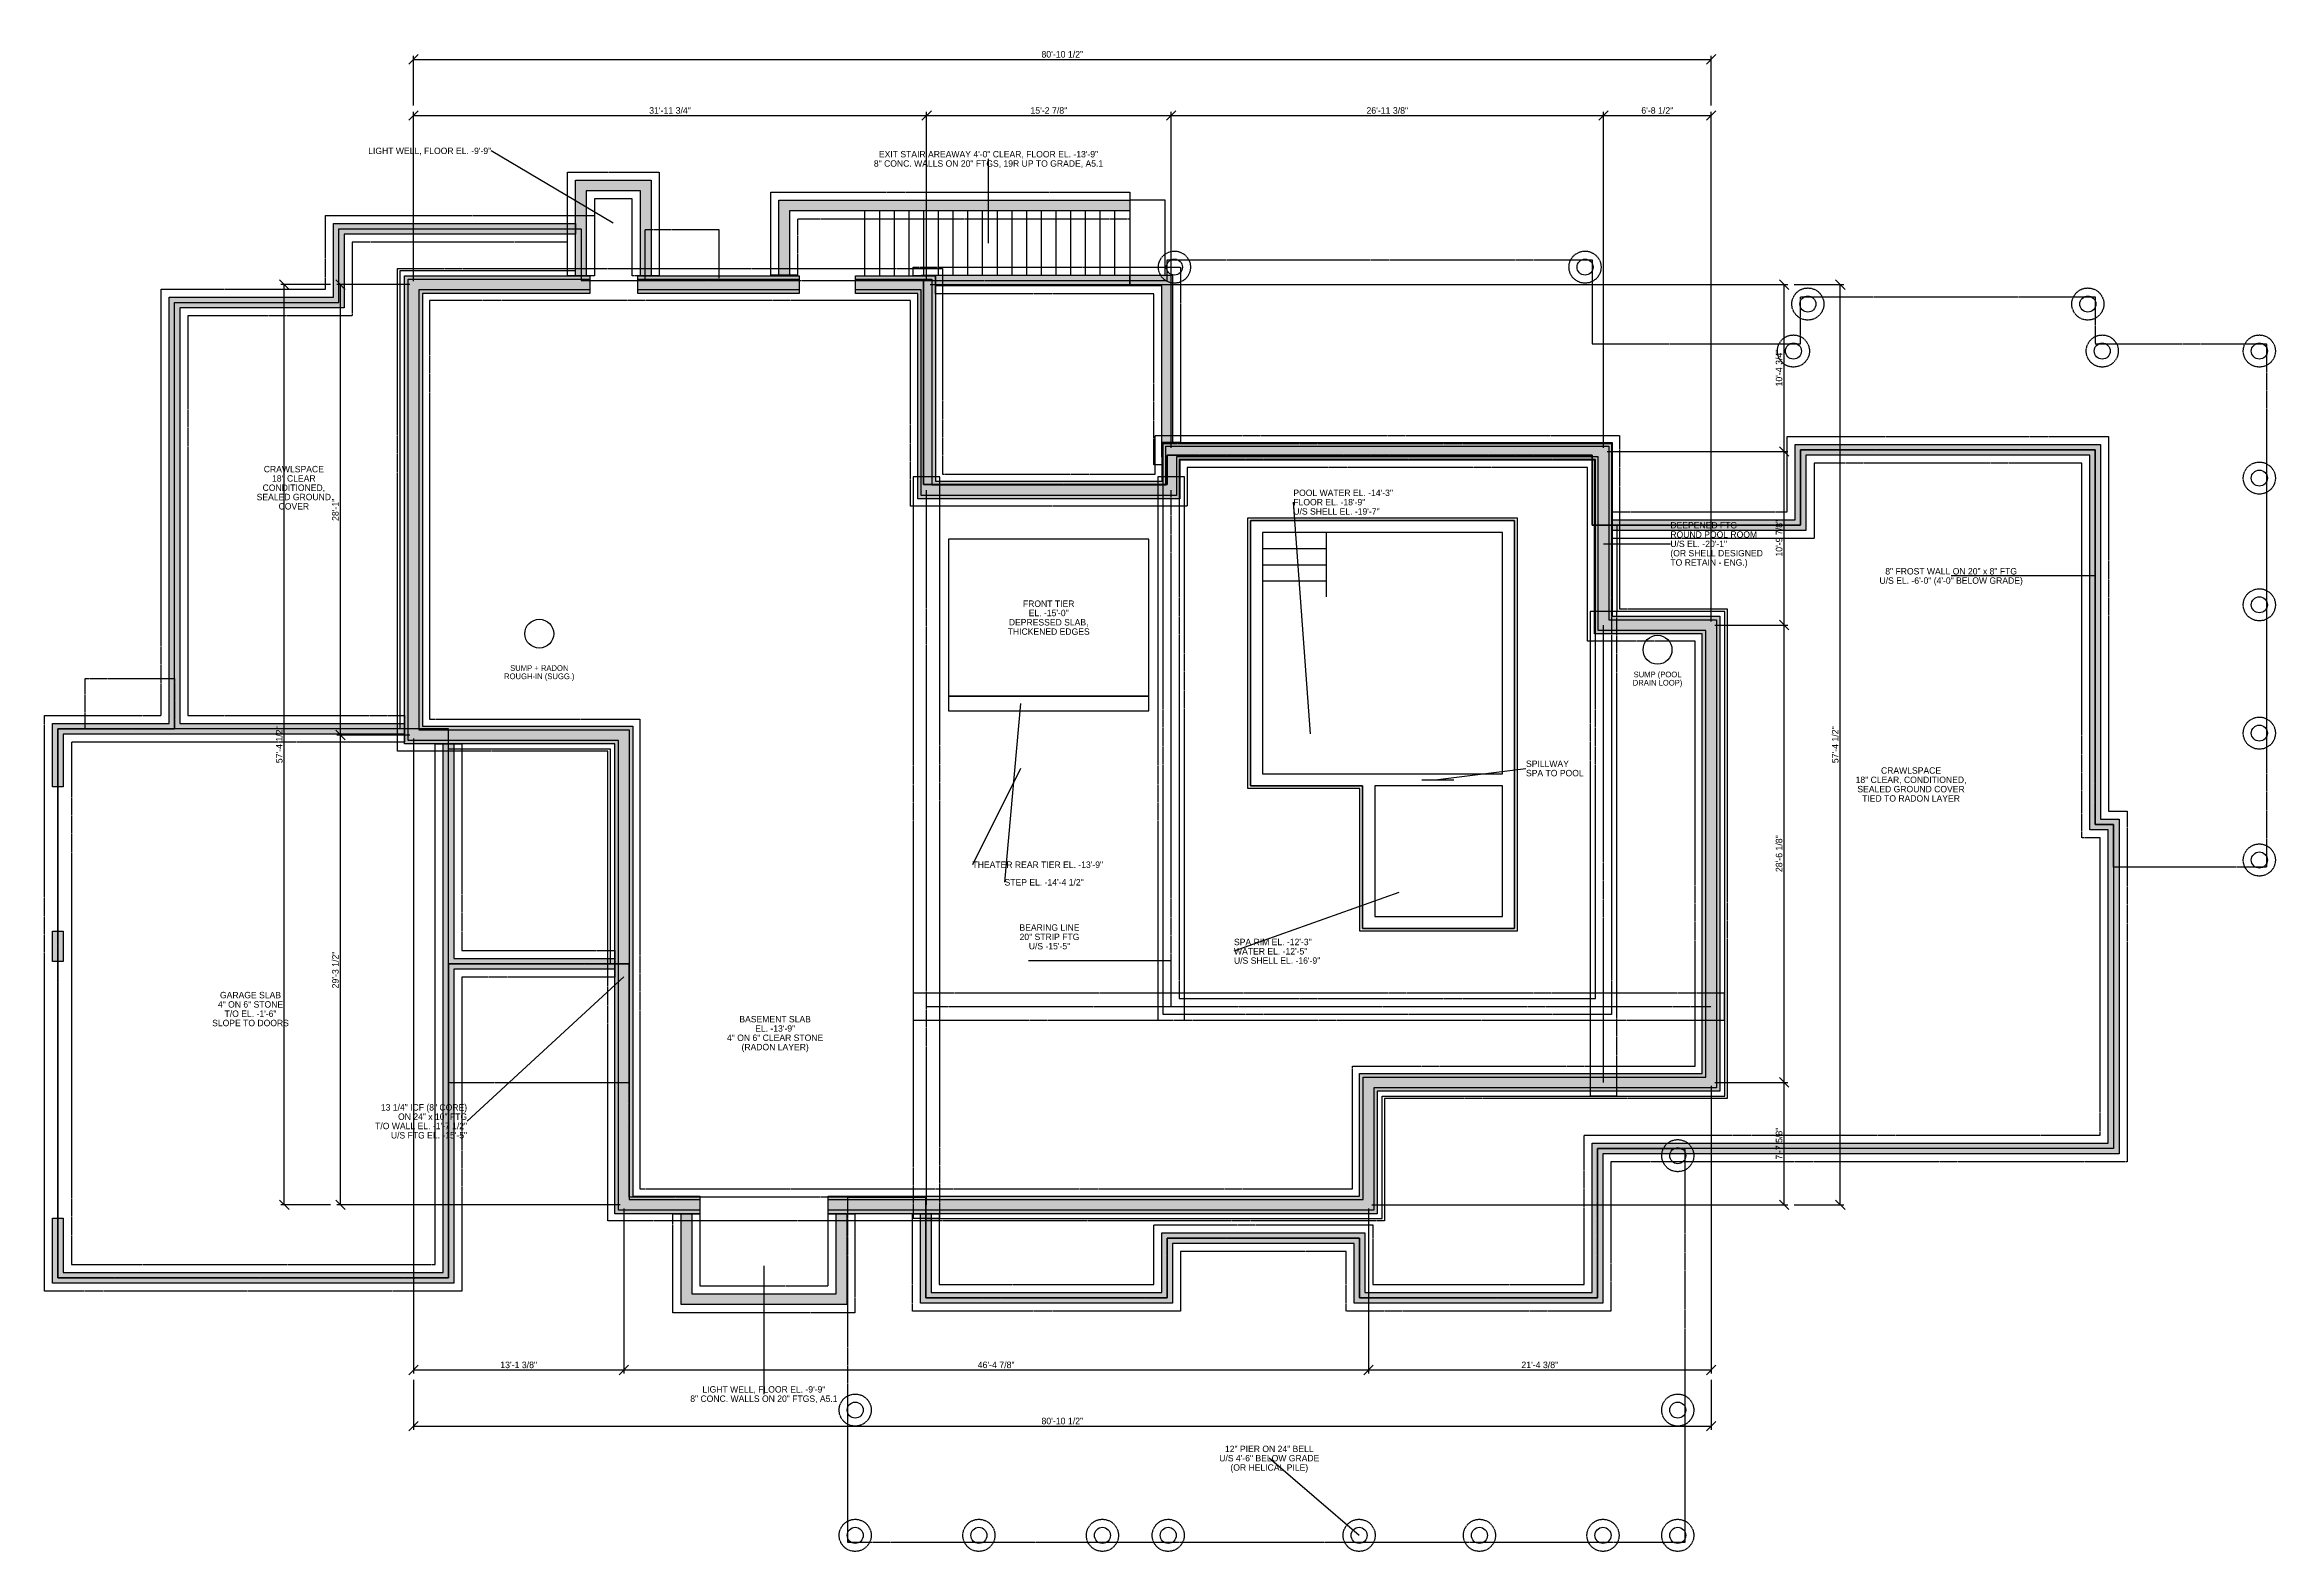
# Model space of a CAD drawing. Header units: inches. Extents: x -10 to 1659, y -190 to 937.
import ezdxf
from ezdxf.enums import TextEntityAlignment as Align

# ---------------------------------------------------------------- set-up
doc = ezdxf.new("R2010")
doc.units = ezdxf.units.IN
doc.linetypes.add('DASHED', pattern=[1.524, 1.27, -0.254])
for name, color, linetype in [('A-ANNO-DIMS', 1, 'Continuous'), ('A-FLOR-OVHD', 8, 'DASHED'), ('S-ANNO', 7, 'Continuous'), ('S-FNDN', 7, 'Continuous'), ('S-FNDN-PATT', 8, 'Continuous'), ('S-FTNG', 4, 'DASHED'), ('S-PIER', 4, 'Continuous'), ('S-POOL', 5, 'Continuous'), ('S-SLAB', 8, 'Continuous')]:
    doc.layers.add(name, color=color, linetype=linetype)
doc.dimstyles.new('ARCH', dxfattribs={"dimtxt": 4.888889, "dimasz": 2.5, "dimexe": 2.666667, "dimexo": 2.666667, "dimgap": 1.333333, "dimtad": 1, "dimtsz": 3.555556, "dimcen": 2.5, "dimazin": 3, "dimtfac": 1, "dimtmove": 0, "dimatfit": 3})

msp = doc.modelspace()

# ---------------------------------------------------------------- hatches: boundary and pattern name
at = {"layer": 'S-FNDN-PATT'}
for points in [[(387.159996, 764.52), (387.159996, 828), (387.159996, 836.000004), (443.600004, 836.000004), (443.600004, 828), (443.600004, 764.52), (435.6, 764.52), (435.6, 828), (395.16, 828), (395.16, 764.52), (387.159996, 764.52)], [(539.199996, 813), (539.199996, 821.000004), (801.6, 821.000004), (801.6, 813), (547.2, 813), (547.2, 765), (539.199996, 765), (539.199996, 813)], [(-4, 429.52), (4, 429.52), (83.24, 429.52), (83.24, 740.48), (83.24, 748.48), (91.24, 748.48), (206, 748.48), (206, 795.68), (206, 803.68), (214, 803.68), (387.039996, 803.68), (387.039996, 795.68), (214, 795.68), (214, 748.48), (214, 740.48), (206, 740.48), (91.24, 740.48), (91.24, 429.52), (259.29498, 429.52), (259.29498, 421.52), (91.24, 421.52), (83.24, 421.52), (4, 421.52), (4, 382.32), (-4, 382.32), (-4, 421.52), (-4, 429.52)], [(416.61498, 62.85498), (416.61498, 414.33498), (259.29498, 414.33498), (259.29498, 764.54502), (397.8, 764.54502), (397.8, 751.29498), (272.54502, 751.29498), (272.54502, 427.58502), (429.86502, 427.58502), (429.86502, 76.10502), (480, 76.10502), (480, 62.85498), (416.61498, 62.85498)], [(419.24, 65.48), (419.24, 416.96), (261.92, 416.96), (261.92, 761.92), (397.8, 761.92), (397.8, 753.92), (269.92, 753.92), (269.92, 424.96), (427.24, 424.96), (427.24, 73.48), (480, 73.48), (480, 65.48), (419.24, 65.48)], [(554.4, 764.54502), (554.4, 751.29498), (433.8, 751.29498), (433.8, 764.54502), (554.4, 764.54502)], [(554.4, 761.92), (554.4, 753.92), (433.8, 753.92), (433.8, 761.92), (554.4, 761.92)], [(656.30502, 610.82502), (825.93498, 610.82502), (825.93498, 639.74502), (1162.58502, 639.74502), (1162.58502, 509.90502), (1243.10502, 509.90502), (1243.10502, 154.53498), (986.78502, 154.53498), (986.78502, 62.85498), (576, 62.85498), (576, 76.10502), (973.53498, 76.10502), (973.53498, 167.78502), (1229.85498, 167.78502), (1229.85498, 496.65498), (1149.33498, 496.65498), (1149.33498, 626.49498), (839.18502, 626.49498), (839.18502, 597.57498), (643.05498, 597.57498), (643.05498, 751.29498), (596.4, 751.29498), (596.4, 764.54502), (656.30502, 764.54502), (656.30502, 610.82502)], [(653.68, 608.2), (828.56, 608.2), (828.56, 637.12), (1159.96, 637.12), (1159.96, 507.28), (1240.48, 507.28), (1240.48, 157.16), (984.16, 157.16), (984.16, 65.48), (576, 65.48), (576, 73.48), (976.16, 73.48), (976.16, 165.16), (1232.48, 165.16), (1232.48, 499.28), (1151.96, 499.28), (1151.96, 629.12), (836.56, 629.12), (836.56, 600.2), (645.68, 600.2), (645.68, 753.92), (596.4, 753.92), (596.4, 761.92), (653.68, 761.92), (653.68, 608.2)], [(649.56, 764.54502), (645.68, 764.54502), (645.68, 765), (649.56, 765), (649.56, 764.54502)], [(649.68, 765.08), (801.6, 765.08), (801.6, 757.08), (656.30502, 757.08), (656.30502, 764.54502), (649.68, 764.54502), (649.68, 765.08)], [(833.68, 757.04), (833.68, 639.74502), (825.93498, 639.74502), (825.93498, 629.12), (825.68, 629.12), (825.68, 757.04), (801.712984, 757.04), (801.714833, 757.045166), (801.717694, 757.056589), (801.719422, 757.068238), (801.72, 757.08), (801.72, 765.04), (825.68, 765.04), (833.68, 765.04), (833.68, 757.04)], [(653.2, 62.85498), (653.2, 4), (825.68, 4), (825.68, 40.64), (825.68, 48.64), (833.68, 48.64), (969.44, 48.64), (977.44, 48.64), (977.44, 40.64), (977.44, 4), (1147.4, 4), (1147.4, 107.72), (1147.4, 115.72), (1155.4, 115.72), (1533.56, 115.72), (1533.56, 350.12), (1527.64, 350.12), (1519.64, 350.12), (1519.64, 358.12), (1519.64, 630.32), (1307.44, 630.32), (1307.44, 581.92), (1307.44, 573.92), (1299.44, 573.92), (1162.58502, 573.92), (1162.58502, 581.92), (1299.44, 581.92), (1299.44, 630.32), (1299.44, 638.32), (1307.44, 638.32), (1519.64, 638.32), (1527.64, 638.32), (1527.64, 630.32), (1527.64, 358.12), (1533.56, 358.12), (1541.56, 358.12), (1541.56, 350.12), (1541.56, 115.72), (1541.56, 107.72), (1533.56, 107.72), (1155.4, 107.72), (1155.4, 4), (1155.4, -4), (1147.4, -4), (977.44, -4), (969.44, -4), (969.44, 4), (969.44, 40.64), (833.68, 40.64), (833.68, 4), (833.68, -4), (825.68, -4), (653.2, -4), (645.2, -4), (645.2, 4), (645.2, 62.85498), (653.2, 62.85498)], [(416.61498, 245.84), (296.08, 245.84), (296.08, 19), (296.08, 11), (288.08, 11), (4, 11), (-4, 11), (-4, 19), (-4, 59.64), (4, 59.64), (4, 19), (288.08, 19), (288.08, 245.84), (288.08, 253.84), (288.08, 414.33498), (296.08, 414.33498), (296.08, 253.84), (416.61498, 253.84), (416.61498, 245.84)], [(4, 251.64), (-4, 251.64), (-4, 274.32), (4, 274.32), (4, 251.64)], [(465.999996, -5.120004), (465.999996, 2.88), (465.999996, 62.88), (474, 62.88), (474, 2.88), (582, 2.88), (582, 62.88), (590.000004, 62.88), (590.000004, 2.88), (590.000004, -5.120004), (465.999996, -5.120004)]]:
    msp.add_hatch(color=8, dxfattribs=at).paths.add_polyline_path(points)

# ---------------------------------------------------------------- linework, layer by layer
at = {"layer": 'A-FLOR-OVHD', "linetype": 'DASHED'}
for points in [[(0, 15), (0, 425.52), (87.24, 425.52), (87.24, 577.56), (87.24, 613.8), (87.24, 663.6), (87.24, 744.48), (210, 744.48), (210, 799.68), (391.2, 799.68), (391.2, 761.04), (511.8, 761.04), (647.4, 761.04), (647.4, 608.28), (829.68, 608.28), (829.68, 630.36), (1147.56, 630.36), (1147.56, 577.92), (1303.44, 577.92), (1303.44, 634.32), (1523.64, 634.32), (1523.64, 354.12), (1537.56, 354.12), (1537.56, 246.72), (1537.56, 111.72), (1278.12, 111.72), (1196.4, 111.72), (1151.4, 111.72), (1151.4, 0), (973.44, 0), (973.44, 44.64), (829.68, 44.64), (829.68, 0), (649.2, 0), (649.2, 75.36), (427.2, 75.36), (427.2, 249.84), (292.08, 249.84), (292.08, 15), (0, 15)], [(494.4, 761.04), (439.2, 761.04), (439.2, 799.2), (494.4, 799.2), (494.4, 761.04)], [(647.4, 608.28), (647.4, 761.04), (829.68, 761.04), (829.68, 776.4), (1147.56, 776.4), (1147.56, 713.64), (1303.44, 713.64), (1303.44, 748.8), (1523.64, 748.8), (1523.64, 713.64), (1651.92, 713.64), (1651.92, 354.12), (1651.92, 322.08), (1537.56, 322.08), (1537.56, 354.12), (1523.64, 354.12), (1523.64, 634.32), (1303.44, 634.32), (1303.44, 577.92), (1147.56, 577.92), (1147.56, 630.36), (829.68, 630.36), (829.68, 608.28), (647.4, 608.28)], [(20.4, 425.52), (20.4, 463.2), (87.24, 463.2), (87.24, 425.52), (20.4, 425.52)], [(427.2, 160.68), (292.08, 160.68), (292.08, 249.84), (427.2, 249.84), (427.2, 160.68)], [(590.88, 0), (590.88, 75.36), (649.2, 75.36), (649.2, 0), (829.68, 0), (829.68, 44.64), (973.44, 44.64), (973.44, 0), (1151.4, 0), (1151.4, 111.72), (1196.4, 111.72), (1216.92, 111.72), (1216.92, 0), (1216.92, -183.12), (590.88, -183.12), (590.88, 0)]]:
    msp.add_lwpolyline(points, close=True, dxfattribs=at)
at = {"layer": 'S-ANNO'}
for points in [[(415.2, 804), (324, 858)], [(696, 789), (696, 852)], [(936.84, 421.92), (924, 595.2)], [(1155.96, 564), (1206, 564)], [(1523.64, 540), (1416, 540)], [(720, 444.6), (708, 310.8)], [(720, 396), (684, 324)], [(1032, 387.72), (1098, 396)], [(1002.84, 303.24), (879.6, 259.2)], [(832.56, 252), (726, 252)], [(423.24, 240), (306, 132)], [(528, 24), (528, -72)], [(973.2, -177.72), (906, -120)]]:
    msp.add_lwpolyline(points, dxfattribs=at)
at = {"layer": 'S-ANNO', "linetype": 'DASHED'}
for points in [[(649.68, 69.48), (649.68, 604.2)], [(832.56, 217.8), (832.56, 604.2)], [(1155.96, 161.16), (1155.96, 503.28)], [(649.68, 217.8), (1236.48, 217.8)]]:
    msp.add_lwpolyline(points, dxfattribs=at)
at = {"layer": 'S-ANNO'}
for centre in [(360, 496.8), (1196.4, 484.8)]:
    msp.add_circle(centre, 10.8, dxfattribs=at)
at = {"layer": 'S-FNDN'}
for points in [[(387.159996, 764.52), (387.159996, 828), (387.159996, 836.000004), (443.600004, 836.000004), (443.600004, 828), (443.600004, 764.52), (435.6, 764.52), (435.6, 828), (395.16, 828), (395.16, 764.52), (387.159996, 764.52)], [(539.199996, 813), (539.199996, 821.000004), (801.6, 821.000004), (801.6, 813), (547.2, 813), (547.2, 765), (539.199996, 765), (539.199996, 813)], [(-4, 429.52), (4, 429.52), (83.24, 429.52), (83.24, 740.48), (83.24, 748.48), (91.24, 748.48), (206, 748.48), (206, 795.68), (206, 803.68), (214, 803.68), (387.039996, 803.68), (387.039996, 795.68), (214, 795.68), (214, 748.48), (214, 740.48), (206, 740.48), (91.24, 740.48), (91.24, 429.52), (259.29498, 429.52), (259.29498, 421.52), (91.24, 421.52), (83.24, 421.52), (4, 421.52), (4, 382.32), (-4, 382.32), (-4, 421.52), (-4, 429.52)], [(416.61498, 62.85498), (416.61498, 414.33498), (259.29498, 414.33498), (259.29498, 764.54502), (397.8, 764.54502), (397.8, 751.29498), (272.54502, 751.29498), (272.54502, 427.58502), (429.86502, 427.58502), (429.86502, 76.10502), (480, 76.10502), (480, 62.85498), (416.61498, 62.85498)], [(419.24, 65.48), (419.24, 416.96), (261.92, 416.96), (261.92, 761.92), (397.8, 761.92), (397.8, 753.92), (269.92, 753.92), (269.92, 424.96), (427.24, 424.96), (427.24, 73.48), (480, 73.48), (480, 65.48), (419.24, 65.48)], [(554.4, 764.54502), (554.4, 751.29498), (433.8, 751.29498), (433.8, 764.54502), (554.4, 764.54502)], [(554.4, 761.92), (554.4, 753.92), (433.8, 753.92), (433.8, 761.92), (554.4, 761.92)], [(656.30502, 610.82502), (825.93498, 610.82502), (825.93498, 639.74502), (1162.58502, 639.74502), (1162.58502, 509.90502), (1243.10502, 509.90502), (1243.10502, 154.53498), (986.78502, 154.53498), (986.78502, 62.85498), (576, 62.85498), (576, 76.10502), (973.53498, 76.10502), (973.53498, 167.78502), (1229.85498, 167.78502), (1229.85498, 496.65498), (1149.33498, 496.65498), (1149.33498, 626.49498), (839.18502, 626.49498), (839.18502, 597.57498), (643.05498, 597.57498), (643.05498, 751.29498), (596.4, 751.29498), (596.4, 764.54502), (656.30502, 764.54502), (656.30502, 610.82502)], [(653.68, 608.2), (828.56, 608.2), (828.56, 637.12), (1159.96, 637.12), (1159.96, 507.28), (1240.48, 507.28), (1240.48, 157.16), (984.16, 157.16), (984.16, 65.48), (576, 65.48), (576, 73.48), (976.16, 73.48), (976.16, 165.16), (1232.48, 165.16), (1232.48, 499.28), (1151.96, 499.28), (1151.96, 629.12), (836.56, 629.12), (836.56, 600.2), (645.68, 600.2), (645.68, 753.92), (596.4, 753.92), (596.4, 761.92), (653.68, 761.92), (653.68, 608.2)], [(649.56, 764.54502), (645.68, 764.54502), (645.68, 765), (649.56, 765), (649.56, 764.54502)], [(649.68, 765.08), (801.6, 765.08), (801.6, 757.08), (656.30502, 757.08), (656.30502, 764.54502), (649.68, 764.54502), (649.68, 765.08)], [(833.68, 757.04), (833.68, 639.74502), (825.93498, 639.74502), (825.93498, 629.12), (825.68, 629.12), (825.68, 757.04), (801.712984, 757.04), (801.714833, 757.045166), (801.717694, 757.056589), (801.719422, 757.068238), (801.72, 757.08), (801.72, 765.04), (825.68, 765.04), (833.68, 765.04), (833.68, 757.04)], [(653.2, 62.85498), (653.2, 4), (825.68, 4), (825.68, 40.64), (825.68, 48.64), (833.68, 48.64), (969.44, 48.64), (977.44, 48.64), (977.44, 40.64), (977.44, 4), (1147.4, 4), (1147.4, 107.72), (1147.4, 115.72), (1155.4, 115.72), (1533.56, 115.72), (1533.56, 350.12), (1527.64, 350.12), (1519.64, 350.12), (1519.64, 358.12), (1519.64, 630.32), (1307.44, 630.32), (1307.44, 581.92), (1307.44, 573.92), (1299.44, 573.92), (1162.58502, 573.92), (1162.58502, 581.92), (1299.44, 581.92), (1299.44, 630.32), (1299.44, 638.32), (1307.44, 638.32), (1519.64, 638.32), (1527.64, 638.32), (1527.64, 630.32), (1527.64, 358.12), (1533.56, 358.12), (1541.56, 358.12), (1541.56, 350.12), (1541.56, 115.72), (1541.56, 107.72), (1533.56, 107.72), (1155.4, 107.72), (1155.4, 4), (1155.4, -4), (1147.4, -4), (977.44, -4), (969.44, -4), (969.44, 4), (969.44, 40.64), (833.68, 40.64), (833.68, 4), (833.68, -4), (825.68, -4), (653.2, -4), (645.2, -4), (645.2, 4), (645.2, 62.85498), (653.2, 62.85498)], [(416.61498, 245.84), (296.08, 245.84), (296.08, 19), (296.08, 11), (288.08, 11), (4, 11), (-4, 11), (-4, 19), (-4, 59.64), (4, 59.64), (4, 19), (288.08, 19), (288.08, 245.84), (288.08, 253.84), (288.08, 414.33498), (296.08, 414.33498), (296.08, 253.84), (416.61498, 253.84), (416.61498, 245.84)], [(4, 251.64), (-4, 251.64), (-4, 274.32), (4, 274.32), (4, 251.64)], [(465.999996, -5.120004), (465.999996, 2.88), (465.999996, 62.88), (474, 62.88), (474, 2.88), (582, 2.88), (582, 62.88), (590.000004, 62.88), (590.000004, 2.88), (590.000004, -5.120004), (465.999996, -5.120004)]]:
    msp.add_lwpolyline(points, close=True, dxfattribs=at)
at = {"layer": 'S-FTNG', "linetype": 'DASHED'}
for points in [[(381.139998, 764.52), (381.139998, 828), (381.159996, 828), (381.159996, 842.020002), (449.600004, 842.020002), (449.600004, 828), (449.620002, 828), (449.620002, 764.52), (429.580002, 764.52), (429.580002, 821.980002), (401.179998, 821.980002), (401.179998, 764.52), (381.139998, 764.52)], [(553.219998, 765), (533.179998, 765), (533.179998, 813), (533.199996, 813), (533.199996, 827.020002), (801.6, 827.020002), (801.6, 806.980002), (553.219998, 806.980002), (553.219998, 765)], [(302.08, 259.84), (416.61498, 259.84), (416.61498, 239.84), (302.08, 239.84), (302.08, 25), (302.08, 5), (282.08, 5), (10, 5), (-10, 5), (-10, 25), (-10, 415.52), (-10, 435.52), (10, 435.52), (77.24, 435.52), (77.24, 734.48), (77.24, 754.48), (97.24, 754.48), (200, 754.48), (200, 789.68), (200, 809.68), (220, 809.68), (381.2, 809.68), (401.2, 809.68), (401.2, 789.68), (401.2, 764.54502), (381.2, 764.54502), (381.2, 789.68), (220, 789.68), (220, 754.48), (220, 734.48), (200, 734.48), (97.24, 734.48), (97.24, 435.52), (259.29498, 435.52), (259.29498, 415.52), (97.24, 415.52), (77.24, 415.52), (10, 415.52), (10, 25), (282.08, 25), (282.08, 239.84), (282.08, 259.84), (282.08, 414.33498), (302.08, 414.33498), (302.08, 259.84)], [(661.68, 769.92), (661.68, 616.2), (820.56, 616.2), (820.56, 645.12), (1167.96, 645.12), (1167.96, 515.28), (1248.48, 515.28), (1248.48, 149.16), (992.16, 149.16), (992.16, 57.48), (411.24, 57.48), (411.24, 408.96), (253.92, 408.96), (253.92, 769.92), (661.68, 769.92)], [(639.68, 771.04), (819.68, 771.04), (839.68, 771.04), (839.68, 751.04), (839.68, 639.74502), (825.93498, 639.74502), (825.93498, 623.12), (819.68, 623.12), (819.68, 751.04), (656.30502, 751.04), (656.30502, 764.54502), (639.68, 764.54502), (639.68, 771.04)], [(277.92, 432.96), (435.24, 432.96), (435.24, 81.48), (968.16, 81.48), (968.16, 173.16), (1224.48, 173.16), (1224.48, 491.28), (1143.96, 491.28), (1143.96, 621.12), (844.56, 621.12), (844.56, 592.2), (637.68, 592.2), (637.68, 745.92), (277.92, 745.92), (277.92, 432.96)], [(639.2, 10), (639.2, 62.85498), (659.2, 62.85498), (659.2, 10), (819.68, 10), (819.68, 34.64), (819.68, 54.64), (839.68, 54.64), (963.44, 54.64), (983.44, 54.64), (983.44, 34.64), (983.44, 10), (1141.4, 10), (1141.4, 101.72), (1141.4, 121.72), (1161.4, 121.72), (1527.56, 121.72), (1527.56, 344.12), (1513.64, 344.12), (1513.64, 364.12), (1513.64, 624.32), (1313.44, 624.32), (1313.44, 587.92), (1313.44, 567.92), (1293.44, 567.92), (1162.58502, 567.92), (1162.58502, 587.92), (1293.44, 587.92), (1293.44, 624.32), (1293.44, 644.32), (1313.44, 644.32), (1513.64, 644.32), (1533.64, 644.32), (1533.64, 624.32), (1533.64, 364.12), (1547.56, 364.12), (1547.56, 344.12), (1547.56, 121.72), (1547.56, 101.72), (1527.56, 101.72), (1161.4, 101.72), (1161.4, 10), (1161.4, -10), (1141.4, -10), (983.44, -10), (963.44, -10), (963.44, 10), (963.44, 34.64), (839.68, 34.64), (839.68, 10), (839.68, -10), (819.68, -10), (659.2, -10), (639.2, -10), (639.2, 10)], [(1161.96, 211.8), (1149.96, 211.8), (838.56, 211.8), (826.56, 211.8), (826.56, 223.8), (826.56, 627.12), (826.56, 639.12), (838.56, 639.12), (1149.96, 639.12), (1161.96, 639.12), (1161.96, 627.12), (1161.96, 223.8), (1161.96, 211.8)], [(838.56, 223.8), (1149.96, 223.8), (1149.96, 627.12), (838.56, 627.12), (838.56, 223.8)], [(659.7, 59.46), (659.7, 614.22), (639.66, 614.22), (639.66, 59.46), (659.7, 59.46)], [(842.58, 207.78), (842.58, 614.22), (822.54, 614.22), (822.54, 207.78), (842.58, 207.78)], [(1165.98, 151.14), (1165.98, 513.3), (1145.94, 513.3), (1145.94, 151.14), (1165.98, 151.14)], [(1246.5, 207.78), (1246.5, 227.82), (639.66, 227.82), (639.66, 207.78), (1246.5, 207.78)], [(459.999996, -11.140002), (459.999996, 2.88), (459.979998, 2.88), (459.979998, 62.88), (480.019998, 62.88), (480.019998, 8.899998), (575.980002, 8.899998), (575.980002, 62.88), (596.020002, 62.88), (596.020002, 2.88), (596.000004, 2.88), (596.000004, -11.140002), (459.999996, -11.140002)]]:
    msp.add_lwpolyline(points, close=True, dxfattribs=at)
at = {"layer": 'S-PIER', "linetype": 'DASHED'}
for centre in [(835.08, 771), (1142.16, 771), (1308.84, 743.4), (1518.24, 743.4), (1298.04, 708.24), (1529.04, 708.24), (1646.52, 708.24), (1646.52, 613.2), (1646.52, 518.4), (1646.52, 422.4), (1646.52, 327.48), (1211.52, 106.32), (596.28, -84), (1211.52, -84), (596.28, -177.72), (688.8, -177.72), (781.2, -177.72), (830.4, -177.72), (973.2, -177.72), (1063.2, -177.72), (1155.6, -177.72), (1211.52, -177.72)]:
    msp.add_circle(centre, 12, dxfattribs=at)
at = {"layer": 'S-PIER'}
for centre in [(835.08, 771), (1142.16, 771), (1308.84, 743.4), (1518.24, 743.4), (1298.04, 708.24), (1529.04, 708.24), (1646.52, 708.24), (1646.52, 613.2), (1646.52, 518.4), (1646.52, 422.4), (1646.52, 327.48), (1211.52, 106.32), (596.28, -84), (1211.52, -84), (596.28, -177.72), (688.8, -177.72), (781.2, -177.72), (830.4, -177.72), (973.2, -177.72), (1063.2, -177.72), (1155.6, -177.72), (1211.52, -177.72)]:
    msp.add_circle(centre, 6, dxfattribs=at)
at = {"layer": 'S-POOL'}
for points in [[(973.839996, 274.239996), (973.839996, 380.919996), (889.839996, 380.919996), (889.839996, 583.400004), (1091.480004, 583.400004), (1091.480004, 274.239996), (973.839996, 274.239996)], [(975.84, 276.24), (975.84, 382.92), (891.84, 382.92), (891.84, 581.4), (1089.48, 581.4), (1089.48, 391.92), (1089.48, 382.92), (1089.48, 276.24), (975.84, 276.24)], [(1089.48, 391.92), (1089.48, 581.4), (891.84, 581.4), (891.84, 382.92), (975.84, 382.92), (975.84, 276.24), (1089.48, 276.24), (1089.48, 382.92), (1089.48, 391.92)], [(1080.48, 391.92), (1080.48, 572.4), (900.84, 572.4), (900.84, 391.92), (1080.48, 391.92)], [(900.84, 572.4), (900.84, 391.92), (1080.48, 391.92), (1080.48, 572.4), (900.84, 572.4)], [(1080.48, 285.24), (1080.48, 382.92), (984.84, 382.92), (984.84, 285.24), (1080.48, 285.24)], [(1080.48, 382.92), (984.84, 382.92), (984.84, 285.24), (1080.48, 285.24), (1080.48, 382.92)]]:
    msp.add_lwpolyline(points, close=True, dxfattribs=at)
for points in [[(948.84, 524.4), (948.84, 572.4)], [(900.84, 560.4), (948.84, 560.4)], [(900.84, 548.4), (948.84, 548.4)], [(900.84, 536.4), (948.84, 536.4)], [(1020, 387.42), (1044, 387.42)]]:
    msp.add_lwpolyline(points, dxfattribs=at)
at = {"layer": 'S-SLAB'}
for points in [[(828, 765), (828, 821.000004), (801.6, 821.000004), (801.6, 765), (828, 765)], [(87.24, 577.56), (87.24, 613.8), (87.24, 663.6), (87.24, 744.48), (210, 744.48), (210, 799.68), (386.76, 799.68), (386.76, 768.14502), (255.69498, 768.14502), (255.69498, 425.52), (87.24, 425.52), (87.24, 577.56)], [(1303.44, 634.32), (1523.64, 634.32), (1523.64, 354.12), (1537.56, 354.12), (1537.56, 246.72), (1537.56, 111.72), (1278.12, 111.72), (1196.4, 111.72), (1151.4, 111.72), (1151.4, 0), (973.44, 0), (973.44, 44.64), (829.68, 44.64), (829.68, 0), (649.2, 0), (649.2, 59.25498), (990.38502, 59.25498), (990.38502, 150.93498), (1246.70502, 150.93498), (1246.70502, 513.50502), (1166.18502, 513.50502), (1166.18502, 577.92), (1303.44, 577.92), (1303.44, 634.32)], [(816, 450), (816, 567.6), (666, 567.6), (666, 450), (816, 450)], [(816, 439.2), (816, 450), (666, 450), (666, 439.2), (816, 439.2)], [(292.08, 15), (292.08, 425.52), (0, 425.52), (0, 15), (292.08, 15)], [(292.08, 410.73498), (413.01498, 410.73498), (413.01498, 249.84), (292.08, 249.84), (292.08, 354.12), (292.08, 410.73498)]]:
    msp.add_lwpolyline(points, close=True, dxfattribs=at)
for points in [[(603.6, 765), (603.6, 813)], [(614.600004, 765), (614.600004, 813)], [(625.600008, 765), (625.600008, 813)], [(636.600012, 765), (636.600012, 813)], [(647.600016, 765), (647.600016, 813)], [(658.60002, 765), (658.60002, 813)], [(669.600024, 765), (669.600024, 813)], [(680.600028, 765), (680.600028, 813)], [(691.600032, 765), (691.600032, 813)], [(702.600036, 765), (702.600036, 813)], [(713.60004, 765), (713.60004, 813)], [(724.600044, 765), (724.600044, 813)], [(735.600048, 765), (735.600048, 813)], [(746.600052, 765), (746.600052, 813)], [(757.600056, 765), (757.600056, 813)], [(768.60006, 765), (768.60006, 813)], [(779.600064, 765), (779.600064, 813)], [(790.600068, 765), (790.600068, 813)]]:
    msp.add_lwpolyline(points, dxfattribs=at)

# ---------------------------------------------------------------- texts
at = {"layer": 'S-ANNO'}
for s, p in [('LIGHT WELL, FLOOR EL. -9\'-9"', (324, 858)), ('13 1/4" ICF (8" CORE)', (306, 142.44)), ('ON 24" x 10" FTG', (306, 135.48)), ('T/O WALL EL. -1\'-7 1/2"', (306, 128.52)), ('U/S FTG EL. -15\'-5"', (306, 121.56))]:
    msp.add_text(s, height=4.8, dxfattribs=at).set_placement(p, align=Align.MIDDLE_RIGHT)
for s, height, p in [('8" CONC. WALLS ON 20" FTGS, 19R UP TO GRADE, A5.1', 4.8, (696, 848.52)), ('EXIT STAIR AREAWAY 4\'-0" CLEAR, FLOOR EL. -13\'-9"', 4.8, (696, 855.48)), ('CRAWLSPACE', 4.8, (176.4, 619.92)), ('SEALED GROUND', 4.8, (176.4, 599.04)), ('CONDITIONED,', 4.8, (176.4, 606)), ('18" CLEAR', 4.8, (176.4, 612.96)), ('COVER', 4.8, (176.4, 592.08)), ('U/S EL. -6\'-0" (4\'-0" BELOW GRADE)', 4.8, (1416, 536.52)), ('8" FROST WALL ON 20" x 8" FTG', 4.8, (1416, 543.48)), ('FRONT TIER', 4.8, (741, 519.24)), ('THICKENED EDGES', 4.8, (741, 498.36)), ('DEPRESSED SLAB,', 4.8, (741, 505.32)), ('EL. -15\'-0"', 4.8, (741, 512.28)), ('ROUGH-IN (SUGG.)', 4.26666667, (360, 464.906667)), ('SUMP + RADON', 4.26666667, (360, 471.093333)), ('SUMP (POOL', 4.2666667, (1196.4, 466.293333)), ('DRAIN LOOP)', 4.26666667, (1196.4, 460.106667)), ('18" CLEAR, CONDITIONED,', 4.8, (1386, 387.48)), ('CRAWLSPACE', 4.8, (1386, 394.44)), ('SEALED GROUND COVER', 4.8, (1386, 380.52)), ('TIED TO RADON LAYER', 4.8, (1386, 373.56)), ('20" STRIP FTG', 4.8, (741.6, 270)), ('BEARING LINE', 4.8, (741.6, 276.96)), ('U/S -15\'-5"', 4.8, (741.6, 263.04)), ('4" ON 6" STONE', 4.8, (144, 219.48)), ('GARAGE SLAB', 4.8, (144, 226.44)), ('SLOPE TO DOORS', 4.8, (144, 205.56)), ('T/O EL. -1\'-6"', 4.8, (144, 212.52)), ('BASEMENT SLAB', 4.8, (536.4, 208.44)), ('EL. -13\'-9"', 4.8, (536.4, 201.48)), ('4" ON 6" CLEAR STONE', 4.8, (536.4, 194.52)), ('(RADON LAYER)', 4.8, (536.4, 187.56)), ('LIGHT WELL, FLOOR EL. -9\'-9"', 4.8, (528, -68.52)), ('8" CONC. WALLS ON 20" FTGS, A5.1', 4.8, (528, -75.48)), ('12" PIER ON 24" BELL', 4.8, (906, -113.04)), ('U/S 4\'-6" BELOW GRADE', 4.8, (906, -120)), ('(OR HELICAL PILE)', 4.8, (906, -126.96))]:
    msp.add_text(s, height=height, dxfattribs=at).set_placement(p, align=Align.MIDDLE_CENTER)
for s, p in [('POOL WATER EL. -14\'-3"', (924, 602.16)), ('U/S SHELL EL. -19\'-7"', (924, 588.24)), ('FLOOR EL. -18\'-9"', (924, 595.2)), ('DEEPENED FTG', (1206, 577.92)), ('ROUND POOL ROOM', (1206, 570.96)), ('TO RETAIN - ENG.)', (1206, 550.08)), ('(OR SHELL DESIGNED', (1206, 557.04)), ('U/S EL. -20\'-1"', (1206, 564)), ('SPILLWAY', (1098, 399.48)), ('SPA TO POOL', (1098, 392.52)), ('THEATER REAR TIER EL. -13\'-9"', (684, 324)), ('STEP EL. -14\'-4 1/2"', (708, 310.8)), ('SPA RIM EL. -12\'-3"', (879.6, 266.16)), ('WATER EL. -12\'-5"', (879.6, 259.2)), ('U/S SHELL EL. -16\'-9"', (879.6, 252.24))]:
    msp.add_text(s, height=4.8, dxfattribs=at).set_placement(p, align=Align.MIDDLE_LEFT)

# ---------------------------------------------------------------- dimensions: what is measured, and where the dimension line sits
at = {"layer": 'A-ANNO-DIMS'}
for base, p1, p2, text in [((265.92, 926.4), (265.92, 889.2), (1236.48, 889.2), '80\'-10 1/2"'), ((265.92, 884.4), (265.92, 757.92), (649.68, 757.92), '31\'-11 3/4"'), ((649.68, 884.4), (649.68, 757.92), (832.56, 633.12), '15\'-2 7/8"'), ((832.56, 884.4), (832.56, 633.12), (1155.96, 633.12), '26\'-11 3/8"'), ((1155.96, 884.4), (1155.96, 633.12), (1236.48, 503.28), '6\'-8 1/2"'), ((265.92, -54), (265.92, 420.96), (423.24, 69.48), '13\'-1 3/8"'), ((980.16, -54), (980.16, 69.48), (1236.48, 161.16), '21\'-4 3/8"'), ((423.24, -54), (423.24, 69.48), (980.16, 69.48), '46\'-4 7/8"'), ((265.92, -96), (265.92, -58.8), (1236.48, -58.8), '80\'-10 1/2"')]:
    msp.add_linear_dim(base=base, p1=p1, p2=p2, text=text, dimstyle='ARCH', dxfattribs=at).render()
for base, p1, p2, text in [((169.29498, 69.48), (206.49498, 69.48), (206.49498, 757.92), '57\'-4 1/2"'), ((211.29498, 420.96), (265.92, 420.96), (265.92, 757.92), '28\'-1"'), ((1291.10502, 633.12), (1155.96, 633.12), (649.68, 757.92), '10\'-4 3/4"'), ((1333.10502, 69.48), (1295.90502, 69.48), (1295.90502, 757.92), '57\'-4 1/2"'), ((1291.10502, 503.28), (1236.48, 503.28), (1155.96, 633.12), '10\'-9 7/8"'), ((1291.10502, 161.16), (1236.48, 161.16), (1236.48, 503.28), '28\'-6 1/8"'), ((211.29498, 69.48), (423.24, 69.48), (265.92, 420.96), '29\'-3 1/2"'), ((1291.10502, 69.48), (980.16, 69.48), (1236.48, 161.16), '7\'-7 5/8"')]:
    msp.add_linear_dim(base=base, p1=p1, p2=p2, angle=90, text=text, dimstyle='ARCH', dxfattribs=at).render()

doc.saveas('drawing.dxf')
